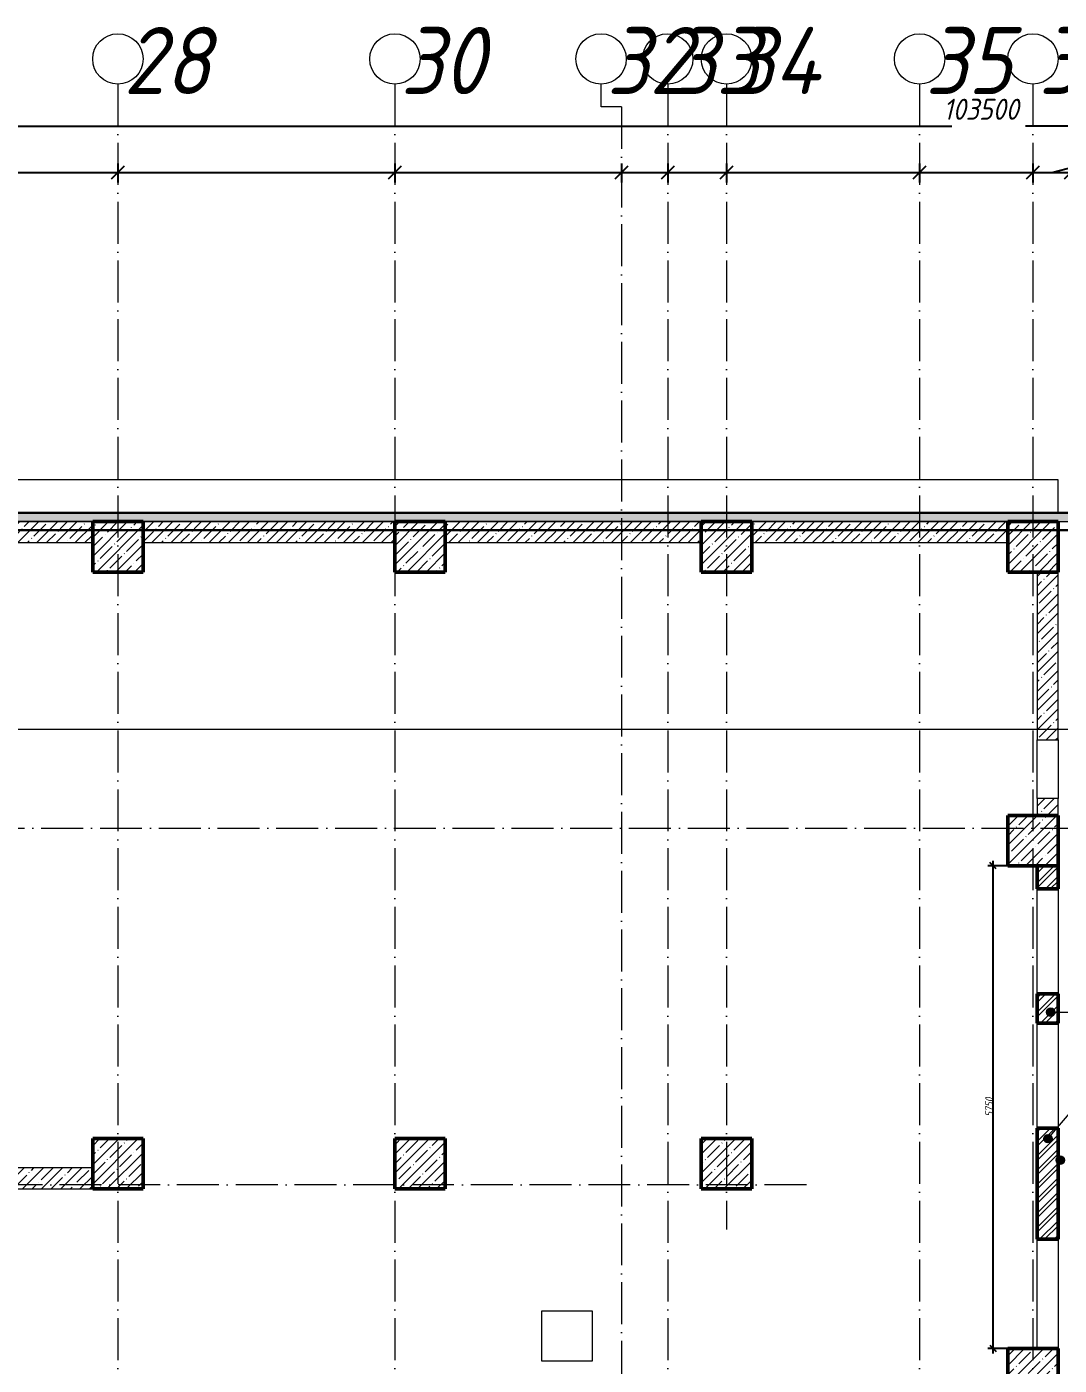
# Model space of a CAD drawing. Header units: millimetres. Extents: x -401725 to 250493, y 305116 to 802890.
# Drawn here: x -312886 to -300588, y 534647 to 550593 of the extents above; entities that cross this region are included whole.
import ezdxf

# ---------------------------------------------------------------- set-up
doc = ezdxf.new("R2010")
doc.units = ezdxf.units.MM
doc.linetypes.add('50_200_ШТРИХ_1Т_ш5_п1_п1_', pattern=[700, 500, -100, 0, -100])
for name, color, linetype, lineweight in [('A-____-____-DIMS', 7, 'Continuous', 9), ('A-FLOR-____-OTLN', 7, 'Continuous', 9), ('A-WALL-____-MCUT', 7, 'Continuous', 13), ('A-WALL-____-MCUT-1', 7, 'Continuous', 9), ('A-WALL-____-MCUT-2', 7, 'Continuous', 50), ('A-WALL-____-MCUT-3', 7, 'Continuous', 9), ('A-WALL-____-OTLN', 7, 'Continuous', 9), ('A-WALL-____-PATT-1', 7, 'Continuous', 9), ('A-WALL-FNSH-MCUT-1', 7, 'Continuous', 9), ('G-____-____-TEXT', 7, 'Continuous', 9), ('S-COLS-____-MCUT', 7, 'Continuous', 50), ('S-COLS-____-OTLN', 7, 'Continuous', 9), ('S-GRID-____-IDEN', 7, 'Continuous', 9), ('S-GRID-____-OTLN', 7, 'Continuous', 9), ('S-GRID-____-OTLN-1', 7, '50_200_ШТРИХ_1Т_ш5_п1_п1_', 9), ('Текстовые примечания', 7, 'Continuous', 9)]:
    doc.layers.add(name, color=color, linetype=linetype, lineweight=lineweight)
doc.layers.add('A-WALL-____-PATT-2', color=7, linetype='Continuous', lineweight=9, true_color=0x787878)
doc.layers.add('G-____-____-SYMB-1', color=9, linetype='Continuous', lineweight=9, true_color=0x808080)
doc.styles.add('ISOCPEUR_I', font='isocpeui.ttf', dxfattribs={"width": 0.9, "height": 2.5})
doc.styles.add('ISOCPEUR_I_7', font='isocpeui.ttf', dxfattribs={"width": 0.9, "height": 90})
doc.styles.add('ISOCPEUR_I_9', font='isocpeui.ttf', dxfattribs={"width": 0.9, "height": 250})
doc.dimstyles.new('ISO-1_8_0_9К_СРЕДНИЙ_Кладочные', dxfattribs={"dimscale": 304.8, "dimtxt": 89.638306, "dimasz": 0.246063, "dimexe": 0.19685, "dimexo": 0, "dimgap": 0, "dimtad": 1, "dimdec": 3, "dimrnd": 0.001, "dimdsep": 46, "dimtxsty": 'ISOCPEUR_I_7', "dimblk1": 'OBLIQUE', "dimblk2": 'OBLIQUE', "dimsah": 1, "dimcen": 0.09, "dimdle": 0.19685, "dimazin": 0, "dimtfac": 1, "dimtdec": 4, "dimtix": 1, "dimtmove": 2, "dimatfit": 3, "dimfxl": 1, "dimtvp": 1, "dimtolj": 1, "dimtzin": 0, "dimarcsym": 2})
doc.dimstyles.new('ISO-2_5_0_9К_БОЛЬШОЙ_ОСИ', dxfattribs={"dimscale": 304.8, "dimtxt": 248.995294, "dimasz": 0.492126, "dimexe": 0.393701, "dimexo": 0, "dimgap": 0, "dimtad": 1, "dimdec": 0, "dimzin": 0, "dimdsep": 46, "dimtxsty": 'ISOCPEUR_I', "dimblk1": 'OBLIQUE', "dimblk2": 'OBLIQUE', "dimsah": 1, "dimcen": 0.09, "dimdle": 0.393701, "dimazin": 0, "dimtfac": 1, "dimtdec": 4, "dimtix": 1, "dimtmove": 0, "dimatfit": 3, "dimfxl": 1, "dimtvp": 1, "dimtolj": 1, "dimtzin": 0, "dimarcsym": 2})
doc.dimstyles.new('ISO-2_5_0_9К_БОЛЬШОЙ_ОСИ_1', dxfattribs={"dimscale": 304.8, "dimtxt": 248.995294, "dimasz": 0.492126, "dimexe": 0.393701, "dimexo": 0, "dimgap": 0, "dimtad": 1, "dimdec": 0, "dimzin": 0, "dimdsep": 46, "dimtxsty": 'ISOCPEUR_I', "dimblk1": 'OBLIQUE', "dimblk2": 'OBLIQUE', "dimsah": 1, "dimcen": 0.09, "dimdle": 0.393701, "dimazin": 0, "dimtfac": 1, "dimtdec": 4, "dimtix": 1, "dimtmove": 1, "dimatfit": 3, "dimfxl": 1, "dimtvp": 1, "dimtolj": 1, "dimtzin": 0, "dimarcsym": 2})
doc.dimstyles.new('ISO-2_5_0_9К_БОЛЬШОЙ_ОСИ_2', dxfattribs={"dimscale": 304.8, "dimtxt": 248.995294, "dimasz": 0.492126, "dimexe": 0.393701, "dimexo": 0, "dimgap": 0, "dimtad": 1, "dimdec": 0, "dimzin": 0, "dimdsep": 46, "dimtxsty": 'ISOCPEUR_I_9', "dimblk1": 'OBLIQUE', "dimblk2": 'OBLIQUE', "dimsah": 1, "dimcen": 0.09, "dimdle": 0.393701, "dimazin": 0, "dimtfac": 1, "dimtdec": 4, "dimtix": 1, "dimtmove": 2, "dimatfit": 3, "dimfxl": 1, "dimtvp": 1, "dimtolj": 1, "dimtzin": 0, "dimarcsym": 2})
pattern_1 = [(45, (-350751.34, 459015.94), (-114.04925, 114.04925), []), (45, (-350637.3, 459015.94), (-114.04925, 114.04925), [201.612, -40.322, 3.353, -36.97])]

# ---------------------------------------------------------------- blocks, each defined once
blk = doc.blocks.new('BSC_Колонна _Прямоугольная - 600х600-V71-АР1_Кладочный план подвала в осях 1-64_Ю-ЯЯ')
at = {"layer": 'S-COLS-____-OTLN'}
h = blk.add_hatch(dxfattribs=at)
h.set_pattern_fill('FP_86', color=256, style=0, pattern_type=2)
h.set_pattern_definition([(45, (-38950, -85381.04), (-114.04925, 114.04925), []), (45, (-38835.95, -85381.04), (-114.04925, 114.04925), [201.613, -40.323, 3.353, -36.97])])
h.paths.add_polyline_path([(-300, -300), (300, -300), (300, 300), (-300, 300)], flags=0)
at = {"layer": 'S-COLS-____-MCUT'}
for p, q in [((300, 300), (-300, 300)), ((-300, 300), (-300, -300)), ((300, -300), (300, 300)), ((-300, -300), (300, -300))]:
    blk.add_line(p, q, dxfattribs=at)
blk = doc.blocks.new('BSC_Колонна _Прямоугольная - 600х600-V72-АР1_Кладочный план подвала в осях 1-64_Ю-ЯЯ')
at = {"layer": 'S-COLS-____-OTLN'}
h = blk.add_hatch(dxfattribs=at)
h.set_pattern_fill('FP_87', color=256, style=0, pattern_type=2)
h.set_pattern_definition([(45, (-42550, -85381.04), (-114.04925, 114.04925), []), (45, (-42435.95, -85381.04), (-114.04925, 114.04925), [201.613, -40.323, 3.353, -36.97])])
h.paths.add_polyline_path([(-300, -300), (300, -300), (300, 300), (-300, 300)], flags=0)
at = {"layer": 'S-COLS-____-MCUT'}
for p, q in [((300, 300), (-300, 300)), ((-300, 300), (-300, -300)), ((300, -300), (300, 300)), ((-300, -300), (300, -300))]:
    blk.add_line(p, q, dxfattribs=at)
blk = doc.blocks.new('BSC_Колонна _Прямоугольная - 600х600-V73-АР1_Кладочный план подвала в осях 1-64_Ю-ЯЯ')
at = {"layer": 'S-COLS-____-OTLN'}
h = blk.add_hatch(dxfattribs=at)
h.set_pattern_fill('FP_88', color=256, style=0, pattern_type=2)
h.set_pattern_definition([(45, (-46200, -85381.04), (-114.04925, 114.04925), []), (45, (-46085.95, -85381.04), (-114.04925, 114.04925), [201.613, -40.323, 3.353, -36.97])])
h.paths.add_polyline_path([(-300, -300), (300, -300), (300, 300), (-300, 300)], flags=0)
at = {"layer": 'S-COLS-____-MCUT'}
for p, q in [((300, 300), (-300, 300)), ((-300, 300), (-300, -300)), ((300, -300), (300, 300)), ((-300, -300), (300, -300))]:
    blk.add_line(p, q, dxfattribs=at)
blk = doc.blocks.new('BSC_Колонна _Прямоугольная - 600х600-V74-АР1_Кладочный план подвала в осях 1-64_Ю-ЯЯ')
at = {"layer": 'S-COLS-____-OTLN'}
h = blk.add_hatch(dxfattribs=at)
h.set_pattern_fill('FP_89', color=256, style=0, pattern_type=2)
h.set_pattern_definition([(45, (-46200, -78031.04), (-114.04925, 114.04925), []), (45, (-46085.95, -78031.04), (-114.04925, 114.04925), [201.613, -40.323, 3.353, -36.97])])
h.paths.add_polyline_path([(-300, -300), (300, -300), (300, 300), (-300, 300)], flags=0)
at = {"layer": 'S-COLS-____-MCUT'}
for p, q in [((300, 300), (-300, 300)), ((-300, 300), (-300, -300)), ((300, -300), (300, 300)), ((-300, -300), (300, -300))]:
    blk.add_line(p, q, dxfattribs=at)
blk = doc.blocks.new('BSC_Колонна _Прямоугольная - 600х600-V75-АР1_Кладочный план подвала в осях 1-64_Ю-ЯЯ')
at = {"layer": 'S-COLS-____-OTLN'}
h = blk.add_hatch(dxfattribs=at)
h.set_pattern_fill('FP_90', color=256, style=0, pattern_type=2)
h.set_pattern_definition([(45, (-38950, -78031.04), (-114.04925, 114.04925), []), (45, (-38835.95, -78031.04), (-114.04925, 114.04925), [201.613, -40.323, 3.353, -36.97])])
h.paths.add_polyline_path([(-300, -300), (300, -300), (300, 300), (-300, 300)], flags=0)
at = {"layer": 'S-COLS-____-MCUT'}
for p, q in [((300, 300), (-300, 300)), ((-300, 300), (-300, -300)), ((300, -300), (300, 300)), ((-300, -300), (300, -300))]:
    blk.add_line(p, q, dxfattribs=at)
blk = doc.blocks.new('BSC_Колонна _Прямоугольная - 600х600-V76-АР1_Кладочный план подвала в осях 1-64_Ю-ЯЯ')
at = {"layer": 'S-COLS-____-OTLN'}
h = blk.add_hatch(dxfattribs=at)
h.set_pattern_fill('FP_91', color=256, style=0, pattern_type=2)
h.set_pattern_definition([(45, (-42550, -78031.04), (-114.04925, 114.04925), []), (45, (-42435.95, -78031.04), (-114.04925, 114.04925), [201.613, -40.323, 3.353, -36.97])])
h.paths.add_polyline_path([(-300, -300), (300, -300), (300, 300), (-300, 300)], flags=0)
at = {"layer": 'S-COLS-____-MCUT'}
for p, q in [((300, 300), (-300, 300)), ((-300, 300), (-300, -300)), ((300, -300), (300, 300)), ((-300, -300), (300, -300))]:
    blk.add_line(p, q, dxfattribs=at)
blk = doc.blocks.new('BSC_Колонна _Прямоугольная - 600х600-V80-АР1_Кладочный план подвала в осях 1-64_Ю-ЯЯ')
at = {"layer": 'S-COLS-____-OTLN'}
h = blk.add_hatch(dxfattribs=at)
h.set_pattern_fill('FP_95', color=256, style=0, pattern_type=2)
h.set_pattern_definition([(45, (-49850, -85381.04), (-114.04925, 114.04925), []), (45, (-49735.95, -85381.04), (-114.04925, 114.04925), [201.613, -40.323, 3.353, -36.97])])
h.paths.add_polyline_path([(-300, -300), (300, -300), (300, 300), (-300, 300)], flags=0)
at = {"layer": 'S-COLS-____-MCUT'}
for p, q in [((300, 300), (-300, 300)), ((-300, 300), (-300, -300)), ((300, -300), (300, 300)), ((-300, -300), (300, -300))]:
    blk.add_line(p, q, dxfattribs=at)
blk = doc.blocks.new('BSC_Колонна _Прямоугольная - 600х600-V92-АР1_Кладочный план подвала в осях 1-64_Ю-ЯЯ')
at = {"layer": 'S-COLS-____-OTLN'}
h = blk.add_hatch(dxfattribs=at)
h.set_pattern_fill('FP_108', color=256, style=0, pattern_type=2)
h.set_pattern_definition([(45, (-49850, -81881.04), (-114.04925, 114.04925), []), (45, (-49735.95, -81881.04), (-114.04925, 114.04925), [201.613, -40.323, 3.353, -36.97])])
h.paths.add_polyline_path([(-300, -300), (300, -300), (300, 300), (-300, 300)], flags=0)
at = {"layer": 'S-COLS-____-MCUT'}
for p, q in [((300, 300), (-300, 300)), ((-300, 300), (-300, -300)), ((300, -300), (300, 300)), ((-300, -300), (300, -300))]:
    blk.add_line(p, q, dxfattribs=at)
blk = doc.blocks.new('BSC_Колонна _Прямоугольная - 600х600-V93-АР1_Кладочный план подвала в осях 1-64_Ю-ЯЯ')
at = {"layer": 'S-COLS-____-OTLN'}
h = blk.add_hatch(dxfattribs=at)
h.set_pattern_fill('FP_109', color=256, style=0, pattern_type=2)
h.set_pattern_definition([(45, (-49850, -75531.04), (-114.04925, 114.04925), []), (45, (-49735.95, -75531.04), (-114.04925, 114.04925), [201.613, -40.323, 3.353, -36.97])])
h.paths.add_polyline_path([(-300, -300), (300, -300), (300, 300), (-300, 300)], flags=0)
at = {"layer": 'S-COLS-____-MCUT'}
for p, q in [((300, 300), (-300, 300)), ((-300, 300), (-300, -300)), ((300, -300), (300, 300)), ((-300, -300), (300, -300))]:
    blk.add_line(p, q, dxfattribs=at)
blk = doc.blocks.new('Ось сетки - Круг_Ø6_00__ISO-2_5_0_9K_-25732049-АР1_Кладочный план подвала в осях 1-64_Ю-ЯЯ')
at = {"layer": 'S-GRID-____-IDEN'}
blk.add_circle((0, 0), 3, dxfattribs=at)
blk = doc.blocks.new('_Oblique')
at = {"color": 0, "linetype": 'ByBlock', "lineweight": -2}
blk.add_line((-0.5, -0.5), (0.5, 0.5), dxfattribs=at)
blk = doc.blocks.new('*D8513')
at = {"layer": 'A-____-____-DIMS', "color": 0, "lineweight": -2, "transparency": 16777216}
for p, q in [((-314921, 548856), (-311681, 548856)), ((-314801, 548962), (-314801, 548736)), ((-311801, 548962), (-311801, 548736))]:
    blk.add_line(p, q, dxfattribs=at)
at = {"layer": 'Defpoints', "color": 0, "transparency": 16777216}
for p in [(-314801, 548962), (-311801, 548962), (-311801, 548856)]:
    blk.add_point(p, dxfattribs=at)
at = {"layer": 'A-____-____-DIMS', "color": 0, "lineweight": -2, "transparency": 16777216, "xscale": 150, "yscale": 150, "zscale": 150, "rotation": 180}
blk.add_blockref('_Oblique', (-314801, 548856), dxfattribs=at)
at = {"layer": 'A-____-____-DIMS', "color": 0, "lineweight": -2, "transparency": 16777216, "xscale": 150, "yscale": 150, "zscale": 150}
blk.add_blockref('_Oblique', (-311801, 548856), dxfattribs=at)
at = {"layer": 'A-____-____-DIMS', "color": 0, "transparency": 16777216, "insert": (-313301, 548858), "char_height": 2.5, "width": 758.48, "attachment_point": 5, "style": 'ISOCPEUR_I'}
blk.add_mtext('\\A1;3000', dxfattribs=at)
blk = doc.blocks.new('*D8514')
at = {"layer": 'A-____-____-DIMS', "color": 0, "lineweight": -2, "transparency": 16777216}
for p, q in [((-311921, 548856), (-308381, 548856)), ((-311801, 548962), (-311801, 548736)), ((-308501, 548962), (-308501, 548736))]:
    blk.add_line(p, q, dxfattribs=at)
at = {"layer": 'Defpoints', "color": 0, "transparency": 16777216}
for p in [(-311801, 548962), (-308501, 548962), (-308501, 548856)]:
    blk.add_point(p, dxfattribs=at)
at = {"layer": 'A-____-____-DIMS', "color": 0, "lineweight": -2, "transparency": 16777216, "xscale": 150, "yscale": 150, "zscale": 150, "rotation": 180}
blk.add_blockref('_Oblique', (-311801, 548856), dxfattribs=at)
at = {"layer": 'A-____-____-DIMS', "color": 0, "lineweight": -2, "transparency": 16777216, "xscale": 150, "yscale": 150, "zscale": 150}
blk.add_blockref('_Oblique', (-308501, 548856), dxfattribs=at)
at = {"layer": 'A-____-____-DIMS', "color": 0, "transparency": 16777216, "insert": (-310151, 548858), "char_height": 2.5, "width": 758.48, "attachment_point": 5, "style": 'ISOCPEUR_I'}
blk.add_mtext('\\A1;3300', dxfattribs=at)
blk = doc.blocks.new('*D8515')
at = {"layer": 'A-____-____-DIMS', "color": 0, "lineweight": -2, "transparency": 16777216}
for p, q in [((-308621, 548856), (-305681, 548856)), ((-308501, 548962), (-308501, 548736)), ((-305801, 548962), (-305801, 548736))]:
    blk.add_line(p, q, dxfattribs=at)
at = {"layer": 'Defpoints', "color": 0, "transparency": 16777216}
for p in [(-308501, 548962), (-305801, 548962), (-305801, 548856)]:
    blk.add_point(p, dxfattribs=at)
at = {"layer": 'A-____-____-DIMS', "color": 0, "lineweight": -2, "transparency": 16777216, "xscale": 150, "yscale": 150, "zscale": 150, "rotation": 180}
blk.add_blockref('_Oblique', (-308501, 548856), dxfattribs=at)
at = {"layer": 'A-____-____-DIMS', "color": 0, "lineweight": -2, "transparency": 16777216, "xscale": 150, "yscale": 150, "zscale": 150}
blk.add_blockref('_Oblique', (-305801, 548856), dxfattribs=at)
at = {"layer": 'A-____-____-DIMS', "color": 0, "transparency": 16777216, "insert": (-307151, 548858), "char_height": 2.5, "width": 758.48, "attachment_point": 5, "style": 'ISOCPEUR_I'}
blk.add_mtext('\\A1;2700', dxfattribs=at)
blk = doc.blocks.new('*D8516')
at = {"layer": 'A-____-____-DIMS', "color": 0, "lineweight": -2, "transparency": 16777216}
for p, q in [((-305921, 548856), (-305131, 548856)), ((-305801, 548962), (-305801, 548736)), ((-305251, 548962), (-305251, 548736))]:
    blk.add_line(p, q, dxfattribs=at)
at = {"layer": 'Defpoints', "color": 0, "transparency": 16777216}
for p in [(-305801, 548962), (-305251, 548962), (-305251, 548856)]:
    blk.add_point(p, dxfattribs=at)
at = {"layer": 'A-____-____-DIMS', "color": 0, "lineweight": -2, "transparency": 16777216, "xscale": 150, "yscale": 150, "zscale": 150, "rotation": 180}
blk.add_blockref('_Oblique', (-305801, 548856), dxfattribs=at)
at = {"layer": 'A-____-____-DIMS', "color": 0, "lineweight": -2, "transparency": 16777216, "xscale": 150, "yscale": 150, "zscale": 150}
blk.add_blockref('_Oblique', (-305251, 548856), dxfattribs=at)
at = {"layer": 'A-____-____-DIMS', "color": 0, "transparency": 16777216, "insert": (-305526, 548858), "char_height": 2.5, "width": 568.86, "attachment_point": 5, "style": 'ISOCPEUR_I'}
blk.add_mtext('\\A1;550', dxfattribs=at)
blk = doc.blocks.new('*D8517')
at = {"layer": 'A-____-____-DIMS', "color": 0, "lineweight": -2, "transparency": 16777216}
for p, q in [((-305371, 548856), (-304431, 548856)), ((-305251, 548962), (-305251, 548736)), ((-304551, 548962), (-304551, 548736))]:
    blk.add_line(p, q, dxfattribs=at)
at = {"layer": 'Defpoints', "color": 0, "transparency": 16777216}
for p in [(-305251, 548962), (-304551, 548962), (-304551, 548856)]:
    blk.add_point(p, dxfattribs=at)
at = {"layer": 'A-____-____-DIMS', "color": 0, "lineweight": -2, "transparency": 16777216, "xscale": 150, "yscale": 150, "zscale": 150, "rotation": 180}
blk.add_blockref('_Oblique', (-305251, 548856), dxfattribs=at)
at = {"layer": 'A-____-____-DIMS', "color": 0, "lineweight": -2, "transparency": 16777216, "xscale": 150, "yscale": 150, "zscale": 150}
blk.add_blockref('_Oblique', (-304551, 548856), dxfattribs=at)
at = {"layer": 'A-____-____-DIMS', "color": 0, "transparency": 16777216, "insert": (-304901, 548858), "char_height": 2.5, "width": 568.86, "attachment_point": 5, "style": 'ISOCPEUR_I'}
blk.add_mtext('\\A1;700', dxfattribs=at)
blk = doc.blocks.new('*D8518')
at = {"layer": 'A-____-____-DIMS', "color": 0, "lineweight": -2, "transparency": 16777216}
for p, q in [((-304671, 548856), (-302131, 548856)), ((-304551, 548962), (-304551, 548736)), ((-302251, 548962), (-302251, 548736))]:
    blk.add_line(p, q, dxfattribs=at)
at = {"layer": 'Defpoints', "color": 0, "transparency": 16777216}
for p in [(-304551, 548962), (-302251, 548962), (-302251, 548856)]:
    blk.add_point(p, dxfattribs=at)
at = {"layer": 'A-____-____-DIMS', "color": 0, "lineweight": -2, "transparency": 16777216, "xscale": 150, "yscale": 150, "zscale": 150, "rotation": 180}
blk.add_blockref('_Oblique', (-304551, 548856), dxfattribs=at)
at = {"layer": 'A-____-____-DIMS', "color": 0, "lineweight": -2, "transparency": 16777216, "xscale": 150, "yscale": 150, "zscale": 150}
blk.add_blockref('_Oblique', (-302251, 548856), dxfattribs=at)
at = {"layer": 'A-____-____-DIMS', "color": 0, "transparency": 16777216, "insert": (-303401, 548858), "char_height": 2.5, "width": 758.48, "attachment_point": 5, "style": 'ISOCPEUR_I'}
blk.add_mtext('\\A1;2300', dxfattribs=at)
blk = doc.blocks.new('*D8519')
at = {"layer": 'A-____-____-DIMS', "color": 0, "lineweight": -2, "transparency": 16777216}
for p, q in [((-302371, 548856), (-300781, 548856)), ((-302251, 548962), (-302251, 548736)), ((-300901, 548962), (-300901, 548736))]:
    blk.add_line(p, q, dxfattribs=at)
at = {"layer": 'Defpoints', "color": 0, "transparency": 16777216}
for p in [(-302251, 548962), (-300901, 548962), (-300901, 548856)]:
    blk.add_point(p, dxfattribs=at)
at = {"layer": 'A-____-____-DIMS', "color": 0, "lineweight": -2, "transparency": 16777216, "xscale": 150, "yscale": 150, "zscale": 150, "rotation": 180}
blk.add_blockref('_Oblique', (-302251, 548856), dxfattribs=at)
at = {"layer": 'A-____-____-DIMS', "color": 0, "lineweight": -2, "transparency": 16777216, "xscale": 150, "yscale": 150, "zscale": 150}
blk.add_blockref('_Oblique', (-300901, 548856), dxfattribs=at)
at = {"layer": 'A-____-____-DIMS', "color": 0, "transparency": 16777216, "insert": (-301576, 548858), "char_height": 2.5, "width": 701.02, "attachment_point": 5, "style": 'ISOCPEUR_I'}
blk.add_mtext('\\A1;1350', dxfattribs=at)
blk = doc.blocks.new('*D8520')
at = {"layer": 'A-____-____-DIMS', "color": 0, "lineweight": -2, "transparency": 16777216}
for p, q in [((-300676, 548856), (-300075, 549016)), ((-300075, 549016), (-300070, 549016)), ((-301021, 548856), (-300331, 548856)), ((-300901, 548962), (-300901, 548736)), ((-300451, 548962), (-300451, 548736))]:
    blk.add_line(p, q, dxfattribs=at)
at = {"layer": 'Defpoints', "color": 0, "transparency": 16777216}
for p in [(-300901, 548962), (-300451, 548962), (-300451, 548856)]:
    blk.add_point(p, dxfattribs=at)
at = {"layer": 'A-____-____-DIMS', "color": 0, "lineweight": -2, "transparency": 16777216, "xscale": 150, "yscale": 150, "zscale": 150, "rotation": 180}
blk.add_blockref('_Oblique', (-300901, 548856), dxfattribs=at)
at = {"layer": 'A-____-____-DIMS', "color": 0, "lineweight": -2, "transparency": 16777216, "xscale": 150, "yscale": 150, "zscale": 150}
blk.add_blockref('_Oblique', (-300451, 548856), dxfattribs=at)
at = {"layer": 'A-____-____-DIMS', "color": 0, "transparency": 16777216, "insert": (-300075, 549020), "char_height": 2.5, "width": 591.84, "attachment_point": 1, "line_spacing_factor": 1.149209, "style": 'ISOCPEUR_I'}
blk.add_mtext('\\A1;450', dxfattribs=at)
blk = doc.blocks.new('*D8396')
at = {"layer": 'A-____-____-DIMS', "color": 0, "lineweight": -2, "transparency": 16777216}
for p, q in [((-353101, 549515), (-353101, 549289)), ((-249601, 549515), (-249601, 549289)), ((-353221, 549409), (-301868, 549409)), ((-249481, 549409), (-300989, 549409))]:
    blk.add_line(p, q, dxfattribs=at)
at = {"layer": 'Defpoints', "color": 0, "transparency": 16777216}
for p in [(-353101, 549515), (-249601, 549515), (-249601, 549409)]:
    blk.add_point(p, dxfattribs=at)
at = {"layer": 'A-____-____-DIMS', "color": 0, "lineweight": -2, "transparency": 16777216, "xscale": 150, "yscale": 150, "zscale": 150, "rotation": 180}
blk.add_blockref('_Oblique', (-353101, 549409), dxfattribs=at)
at = {"layer": 'A-____-____-DIMS', "color": 0, "lineweight": -2, "transparency": 16777216, "xscale": 150, "yscale": 150, "zscale": 150}
blk.add_blockref('_Oblique', (-249601, 549409), dxfattribs=at)
at = {"layer": 'A-____-____-DIMS', "color": 0, "transparency": 16777216, "insert": (-301969, 549735), "char_height": 250, "width": 1080.26, "attachment_point": 1, "line_spacing_factor": 1.149209, "style": 'ISOCPEUR_I_9'}
blk.add_mtext('\\A1;103500', dxfattribs=at)
blk = doc.blocks.new('*D8414')
at = {"layer": 'A-____-____-DIMS', "color": 0, "lineweight": -2, "transparency": 16777216}
for p, q in [((-300851, 540597), (-301437, 540597)), ((-301377, 540657), (-301377, 534787)), ((-300851, 534847), (-301437, 534847))]:
    blk.add_line(p, q, dxfattribs=at)
at = {"layer": 'Defpoints', "color": 0, "transparency": 16777216}
for p in [(-300851, 540597), (-301377, 534847), (-300851, 534847)]:
    blk.add_point(p, dxfattribs=at)
at = {"layer": 'A-____-____-DIMS', "color": 0, "lineweight": -2, "transparency": 16777216, "xscale": 75, "yscale": 75, "zscale": 75}
for p, rotation in [((-301377, 540597), 90), ((-301377, 534847), 270)]:
    blk.add_blockref('_Oblique', p, dxfattribs=dict(at, rotation=rotation))
at = {"layer": 'A-____-____-DIMS', "color": 0, "transparency": 16777216, "insert": (-301423, 537722), "char_height": 90, "width": 546.1, "attachment_point": 5, "rotation": 90, "style": 'ISOCPEUR_I_7'}
blk.add_mtext('\\A1;5750', dxfattribs=at)

msp = doc.modelspace()

# ---------------------------------------------------------------- hatches: boundary and pattern name
at = {"layer": 'A-WALL-____-PATT-1'}
h = msp.add_hatch(dxfattribs=at)
h.set_pattern_fill('FP_54', color=256, style=0, pattern_type=2)
h.set_pattern_definition([(0, (-350751.34, 459015.94), (120.967, 69.841), [80.645, -161.29]), (120, (-350751.34, 459015.94), (-120.96808, 69.84086), [80.645, -161.29]), (60, (-350751.34, 459015.94), (-8e-05, 139.68186), [0, -161.29, 80.645, 0])])
h.paths.add_polyline_path([(-249499.3432, 544698.983), (-249499.3432, 544798.983), (-324701.3432, 544798.983), (-324701.3432, 544698.983), (-249501.3432, 544698.983)], flags=0)
h.paths.add_polyline_path([(-326301.3432, 544698.983), (-326301.3432, 544798.983), (-353203.3432, 544798.983), (-353203.3432, 544698.983), (-329555.828, 544698.983)], flags=0)
h = msp.add_hatch(dxfattribs=at)
h.set_pattern_fill('FP_1', color=256, style=0, pattern_type=2)
h.set_pattern_definition(pattern_1)
h.paths.add_polyline_path([(-316026.3432, 544446.983), (-312101.3432, 544446.983), (-312101.3432, 544696.983), (-316026.3432, 544696.983)], flags=0)
h = msp.add_hatch(dxfattribs=at)
h.set_pattern_fill('FP_1', color=256, style=0, pattern_type=2)
h.set_pattern_definition(pattern_1)
h.paths.add_polyline_path([(-311501.3432, 544446.983), (-308501.3432, 544446.983), (-308501.3432, 544696.983), (-311501.3432, 544696.983)], flags=0)
h = msp.add_hatch(dxfattribs=at)
h.set_pattern_fill('FP_1', color=256, style=0, pattern_type=2)
h.set_pattern_definition(pattern_1)
h.paths.add_polyline_path([(-304851.3432, 544446.983), (-304851.3432, 544696.983), (-307901.3432, 544696.983), (-307901.3432, 544446.983)], flags=0)
h = msp.add_hatch(dxfattribs=at)
h.set_pattern_fill('FP_1', color=256, style=0, pattern_type=2)
h.set_pattern_definition(pattern_1)
h.paths.add_polyline_path([(-301201.3432, 544446.983), (-301201.3432, 544696.983), (-304251.3432, 544696.983), (-304251.3432, 544446.983), (-301276.3584, 544446.983)], flags=0)
h = msp.add_hatch(dxfattribs=at)
h.set_pattern_fill('FP_1', color=256, style=0, pattern_type=2)
h.set_pattern_definition(pattern_1)
h.paths.add_polyline_path([(-300851.3432, 541196.983), (-300601.3432, 541196.983), (-300601.3432, 541396.983), (-300851.3432, 541396.983)], flags=0)
h.paths.add_polyline_path([(-300601.3432, 542096.983), (-300601.3432, 544096.983), (-300851.3432, 544096.983), (-300851.3432, 542096.983)], flags=0)
h = msp.add_hatch(dxfattribs=at)
h.set_pattern_fill('FP_1', color=256, style=0, pattern_type=2)
h.set_pattern_definition(pattern_1)
h.paths.add_polyline_path([(-312101.3432, 536746.983), (-312101.3432, 536996.983), (-316276.3432, 536996.983), (-316276.3432, 536746.983), (-315416.0932, 536746.983)], flags=0)
at = {"layer": 'A-WALL-____-PATT-2'}
h = msp.add_hatch(dxfattribs=at)
h.set_pattern_fill('FP_53', color=256, style=0, pattern_type=2)
h.set_pattern_definition([(45, (-350751.34, 459015.94), (-85.53659, 85.53659), []), (45, (-350694.32, 459015.94), (-85.53659, 85.53659), [])])
h.paths.add_polyline_path([(-300601.3432, 536146.983), (-300601.3432, 537471.983), (-300851.3432, 537471.983), (-300851.3432, 536146.983)], flags=0)
h.paths.add_polyline_path([(-300601.3432, 538721.983), (-300601.3432, 539071.983), (-300851.3432, 539071.983), (-300851.3432, 538721.983)], flags=0)
h.paths.add_polyline_path([(-300851.3432, 540321.983), (-300601.3432, 540321.983), (-300601.3432, 540596.983), (-300851.3432, 540596.983)], flags=0)
at = {"layer": 'G-____-____-TEXT'}
h = msp.add_hatch(color=256, dxfattribs=at)
edge = h.paths.add_edge_path(flags=0)
edge.add_arc((-300688.726, 538853.0958), 50, 0, 360)
h = msp.add_hatch(color=256, dxfattribs=at)
edge = h.paths.add_edge_path(flags=0)
edge.add_arc((-300722.4502, 537345.7973), 50, 0, 360)
h = msp.add_hatch(color=256, dxfattribs=at)
edge = h.paths.add_edge_path(flags=0)
edge.add_arc((-300574.4165, 537090.2057), 50, 0, 360)

# ---------------------------------------------------------------- linework, layer by layer
at = {"layer": 'A-FLOR-____-OTLN'}
for p, q in [((-300601.3432, 545196.983), (-353701.3432, 545196.983)), ((-300601.3432, 544806.983), (-300601.3432, 545196.983)), ((-306751.3432, 534696.983), (-306751.3432, 535296.983)), ((-306751.3432, 535296.983), (-306151.3432, 535296.983)), ((-306151.3432, 535296.983), (-306151.3432, 534696.983)), ((-306151.3432, 534696.983), (-306751.3432, 534696.983))]:
    msp.add_line(p, q, dxfattribs=at)
at = {"layer": 'A-WALL-____-MCUT'}
for p, q in [((-249391.3432, 544806.983), (-324701.3432, 544806.983)), ((-324701.3432, 544798.983), (-249399.3432, 544798.983))]:
    msp.add_line(p, q, dxfattribs=at)
at = {"layer": 'A-WALL-____-MCUT-1'}
for p, q in [((-312101.3432, 544696.983), (-318351.3432, 544696.983)), ((-311501.3432, 544696.983), (-308501.3432, 544696.983)), ((-308501.3432, 544696.983), (-311501.3432, 544696.983)), ((-304851.3432, 544696.983), (-307901.3432, 544696.983)), ((-301201.3432, 544696.983), (-304251.3432, 544696.983)), ((-316026.3432, 544446.983), (-312101.3432, 544446.983)), ((-311501.3432, 544446.983), (-308501.3432, 544446.983)), ((-307901.3432, 544446.983), (-304851.3432, 544446.983)), ((-304251.3432, 544446.983), (-301201.3432, 544446.983)), ((-300851.3432, 544096.983), (-300851.3432, 542096.983)), ((-300601.3432, 542096.983), (-300601.3432, 544096.983)), ((-300851.3432, 542096.983), (-300601.3432, 542096.983)), ((-300851.3432, 541396.983), (-300851.3432, 541196.983)), ((-300601.3432, 541396.983), (-300851.3432, 541396.983)), ((-300601.3432, 541196.983), (-300601.3432, 541396.983)), ((-312101.3432, 536996.983), (-316026.3432, 536996.983)), ((-316276.3432, 536746.983), (-312101.3432, 536746.983))]:
    msp.add_line(p, q, dxfattribs=at)
at = {"layer": 'A-WALL-____-MCUT-2'}
for p, q in [((-300851.3432, 540596.983), (-300851.3432, 540321.983)), ((-300601.3432, 540321.983), (-300601.3432, 540596.983)), ((-300851.3432, 540321.983), (-300601.3432, 540321.983)), ((-300851.3432, 539071.983), (-300851.3432, 538721.983)), ((-300601.3432, 539071.983), (-300851.3432, 539071.983)), ((-300601.3432, 538721.983), (-300601.3432, 539071.983)), ((-300851.3432, 538721.983), (-300601.3432, 538721.983)), ((-300851.3432, 537471.983), (-300851.3432, 536146.983)), ((-300601.3432, 537471.983), (-300851.3432, 537471.983)), ((-300601.3432, 536146.983), (-300601.3432, 537471.983)), ((-300851.3432, 536146.983), (-300601.3432, 536146.983))]:
    msp.add_line(p, q, dxfattribs=at)
at = {"layer": 'A-WALL-____-MCUT-3'}
msp.add_line((-324701.3432, 544698.983), (-249499.3432, 544698.983), dxfattribs=at)
at = {"layer": 'A-WALL-____-OTLN'}
for p, q in [((-300851.3432, 541396.983), (-300851.3432, 542096.983)), ((-300601.3432, 542096.983), (-300601.3432, 541396.983)), ((-300851.3432, 539071.983), (-300851.3432, 540321.983)), ((-300601.3432, 540321.983), (-300601.3432, 539071.983)), ((-300851.3432, 537471.983), (-300851.3432, 538721.983)), ((-300601.3432, 538721.983), (-300601.3432, 537471.983)), ((-300851.3432, 534846.983), (-300851.3432, 536146.983)), ((-300601.3432, 536146.983), (-300601.3432, 534846.983))]:
    msp.add_line(p, q, dxfattribs=at)
at = {"layer": 'A-WALL-FNSH-MCUT-1'}
for p, q in [((-318351.3432, 544696.983), (-312101.3432, 544696.983)), ((-307901.3432, 544696.983), (-304851.3432, 544696.983)), ((-304251.3432, 544696.983), (-301201.3432, 544696.983)), ((-300601.3432, 544696.983), (-300551.3432, 544696.983))]:
    msp.add_line(p, q, dxfattribs=at)
at = {"layer": 'G-____-____-SYMB-1'}
msp.add_line((-355613.4461, 542224.9935), (-246620.9926, 542224.9935), dxfattribs=at)
at = {"layer": 'G-____-____-TEXT'}
for p, q in [((-300722.4502, 537345.7973), (-299439.1014, 538853.0958)), ((-300688.726, 538853.0958), (-299095.9669, 538853.0958))]:
    msp.add_line(p, q, dxfattribs=at)
for centre in [(-300688.726, 538853.0958), (-300722.4502, 537345.7973), (-300574.4165, 537090.2057)]:
    msp.add_circle(centre, 50, dxfattribs=at)
at = {"layer": 'S-GRID-____-OTLN'}
for p, q in [((-306046.0775, 549639.3578), (-306046.0775, 549908.7924)), ((-305801.3432, 549639.3578), (-306046.0775, 549639.3578))]:
    msp.add_line(p, q, dxfattribs=at)
at = {"layer": 'S-GRID-____-OTLN-1'}
for p, q in [((-311801.3432, 549908.7924), (-311801.3432, 511907.5288)), ((-308501.3432, 549908.7924), (-308501.3432, 525691.4247)), ((-305251.3432, 549908.7924), (-305251.3432, 511907.5288)), ((-304551.3432, 549908.7924), (-304551.3432, 536263.2712)), ((-302251.3432, 549908.7924), (-302251.3432, 511907.5288)), ((-300901.3432, 549908.7924), (-300901.3432, 525691.4247)), ((-305801.3432, 549639.3578), (-305801.3432, 512045.72)), ((-246676.9366, 544596.983), (-355420.1134, 544596.983)), ((-355420.1134, 541046.983), (-246676.9366, 541046.983)), ((-303596.7455, 536796.983), (-355420.1134, 536796.983))]:
    msp.add_line(p, q, dxfattribs=at)
at = {"layer": 'Текстовые примечания', "color": 1, "lineweight": 30}
msp.add_lwpolyline([(-19349.125, 544596.983), (-401724.6123, 544596.983)], dxfattribs=at)

# ---------------------------------------------------------------- block references
at = {"layer": 'S-COLS-____-OTLN'}
for name, p in [('BSC_Колонна _Прямоугольная - 600х600-V71-АР1_Кладочный план подвала в осях 1-64_Ю-ЯЯ', (-311801.3432, 544396.983)), ('BSC_Колонна _Прямоугольная - 600х600-V72-АР1_Кладочный план подвала в осях 1-64_Ю-ЯЯ', (-308201.3432, 544396.983)), ('BSC_Колонна _Прямоугольная - 600х600-V73-АР1_Кладочный план подвала в осях 1-64_Ю-ЯЯ', (-304551.3432, 544396.983)), ('BSC_Колонна _Прямоугольная - 600х600-V80-АР1_Кладочный план подвала в осях 1-64_Ю-ЯЯ', (-300901.3432, 544396.983)), ('BSC_Колонна _Прямоугольная - 600х600-V92-АР1_Кладочный план подвала в осях 1-64_Ю-ЯЯ', (-300901.3432, 540896.983)), ('BSC_Колонна _Прямоугольная - 600х600-V75-АР1_Кладочный план подвала в осях 1-64_Ю-ЯЯ', (-311801.3432, 537046.983)), ('BSC_Колонна _Прямоугольная - 600х600-V76-АР1_Кладочный план подвала в осях 1-64_Ю-ЯЯ', (-308201.3432, 537046.983)), ('BSC_Колонна _Прямоугольная - 600х600-V74-АР1_Кладочный план подвала в осях 1-64_Ю-ЯЯ', (-304551.3432, 537046.983)), ('BSC_Колонна _Прямоугольная - 600х600-V93-АР1_Кладочный план подвала в осях 1-64_Ю-ЯЯ', (-300901.3432, 534546.983))]:
    msp.add_blockref(name, p, dxfattribs=at)
at = {"layer": 'S-GRID-____-IDEN', "xscale": 99.99999999999993, "yscale": 99.99999999999993, "zscale": 99.99999999999993, "rotation": 180}
for p in [(-311801.3432, 550208.7924), (-308501.3432, 550208.7924), (-306046.0775, 550208.7924), (-305251.3432, 550208.7924), (-304551.3432, 550208.7924), (-302251.3432, 550208.7924), (-300901.3432, 550208.7924)]:
    msp.add_blockref('Ось сетки - Круг_Ø6_00__ISO-2_5_0_9K_-25732049-АР1_Кладочный план подвала в осях 1-64_Ю-ЯЯ', p, dxfattribs=at)

# ---------------------------------------------------------------- texts
at = {"layer": 'S-GRID-____-IDEN', "char_height": 800, "attachment_point": 1, "style": 'ISOCPEUR_I'}
for s, insert, width in [('28', (-311734.0498, 550589.9797), 404.0505), ('30', (-308434.0498, 550589.9797), 404.0505), ('32', (-305978.784, 550589.9797), 404.0505), ('33', (-305184.0498, 550589.9797), 404.0505), ('34', (-304493.0498, 550589.9797), 425.696062), ('35', (-302184.0498, 550589.9797), 404.0505), ('36', (-300834.0498, 550589.9797), 404.0505)]:
    msp.add_mtext(s, dxfattribs=dict(at, insert=insert, width=width))

# ---------------------------------------------------------------- dimensions: what is measured, and where the dimension line sits
at = {"layer": 'A-____-____-DIMS'}
for base, p1, p2, dimstyle, override, picture, middle in [((-249601.3432, 549408.6096), (-353101.3432, 549514.6756), (-249601.3432, 549514.6756), 'ISO-2_5_0_9К_БОЛЬШОЙ_ОСИ_2', {"dimtxt": 400, "dimpost": '<>', "dimfxl": 103500}, '*D8396', (-301428.493, 549568.5568)), ((-300451.3432, 548856.3903), (-300901.3432, 548962.4563), (-300451.3432, 548962.4563), 'ISO-2_5_0_9К_БОЛЬШОЙ_ОСИ_1', {"dimtxt": 400, "dimpost": '<>', "dimfxl": 450}, '*D8520', (-300075.2906, 549016.3375))]:
    dim = msp.add_linear_dim(base=base, p1=p1, p2=p2, dimstyle=dimstyle, override=override, dxfattribs=at)
    dim.commit()
    dim.dimension.update_dxf_attribs({"geometry": picture, "text_midpoint": middle, "dimtype": 160})
for base, p1, p2, override, picture, middle in [((-311801.3432, 548856.3903), (-314801.3432, 548962.4563), (-311801.3432, 548962.4563), {"dimtxt": 400, "dimpost": '<>', "dimfxl": 3000}, '*D8513', (-313301.3432, 548857.6403)), ((-308501.3432, 548856.3903), (-311801.3432, 548962.4563), (-308501.3432, 548962.4563), {"dimtxt": 400, "dimpost": '<>', "dimfxl": 3300}, '*D8514', (-310151.3432, 548857.6403)), ((-305801.3432, 548856.3903), (-308501.3432, 548962.4563), (-305801.3432, 548962.4563), {"dimtxt": 400, "dimpost": '<>', "dimfxl": 2700}, '*D8515', (-307151.3432, 548857.6564)), ((-305251.3432, 548856.3903), (-305801.3432, 548962.4563), (-305251.3432, 548962.4563), {"dimtxt": 400, "dimpost": '<>', "dimfxl": 550}, '*D8516', (-305526.3432, 548857.6403)), ((-304551.3432, 548856.3903), (-305251.3432, 548962.4563), (-304551.3432, 548962.4563), {"dimtxt": 400, "dimpost": '<>', "dimfxl": 700}, '*D8517', (-304901.3432, 548857.6564)), ((-302251.3432, 548856.3903), (-304551.3432, 548962.4563), (-302251.3432, 548962.4563), {"dimtxt": 400, "dimpost": '<>', "dimfxl": 2300}, '*D8518', (-303401.3432, 548857.6403)), ((-300901.3432, 548856.3903), (-302251.3432, 548962.4563), (-300901.3432, 548962.4563), {"dimtxt": 400, "dimpost": '<>', "dimfxl": 1350}, '*D8519', (-301576.3432, 548857.6403))]:
    dim = msp.add_linear_dim(base=base, p1=p1, p2=p2, dimstyle='ISO-2_5_0_9К_БОЛЬШОЙ_ОСИ', override=override, dxfattribs=at)
    dim.commit()
    dim.dimension.update_dxf_attribs({"geometry": picture, "text_midpoint": middle})
dim = msp.add_linear_dim(base=(-301377.2199, 534846.983), p1=(-300851.3432, 540596.983), p2=(-300851.3432, 534846.983), angle=90, dimstyle='ISO-1_8_0_9К_СРЕДНИЙ_Кладочные', override={"dimtxt": 400, "dimpost": '<>', "dimfxl": 5750}, dxfattribs=at)
dim.commit()
dim.dimension.update_dxf_attribs({"geometry": '*D8414', "text_midpoint": (-301422.7995, 537721.983)})

doc.saveas('drawing.dxf')
